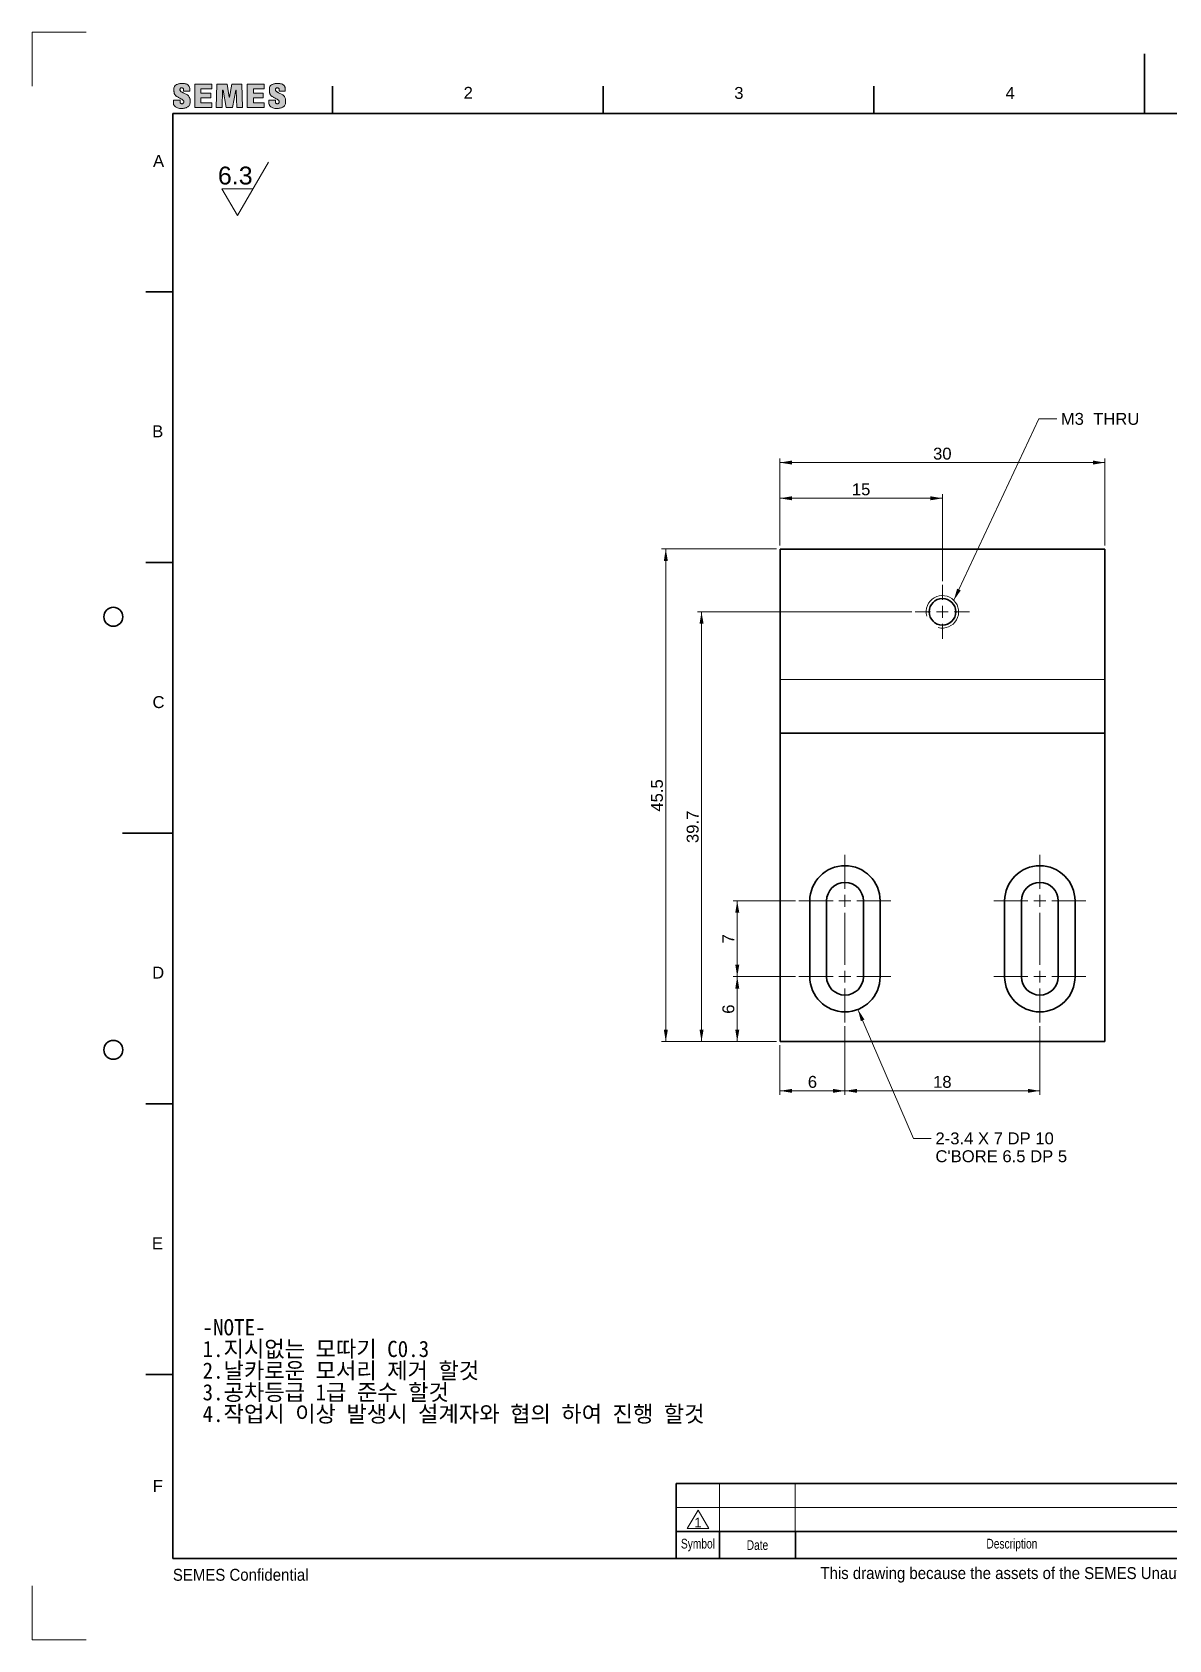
# Model space of a CAD drawing. Header units: millimetres. Extents: x 0 to 210, y 0 to 148.
# Drawn here: x 0 to 105, y 0 to 148.5 of the extents above; entities that cross this region are included whole.
import ezdxf
from ezdxf.enums import TextEntityAlignment as Align
from ezdxf.lldxf.tags import DXFTag

# ---------------------------------------------------------------- set-up
doc = ezdxf.new("R2010")
doc.units = ezdxf.units.MM
doc.header["$LTSCALE"] = 0.5
for name, color, linetype in [('Default', 7, 'Continuous'), ('DV1_0', 7, 'Continuous'), ('SLD-0', 7, 'Continuous')]:
    doc.layers.add(name, color=color, linetype=linetype)
doc.styles.add('SEACAD_Arial', font='arial.ttf')
doc.styles.add('SEACAD_HY중고딕', font='H2GTRM.TTF', dxfattribs={"width": 0.8})
tags = doc.linetypes.add('CENTER2', pattern=[28.575, 19.05, -3.175, 3.175, -3.175]).pattern_tags.tags
tags[10:11] = [DXFTag(74, 4), DXFTag(75, 0), DXFTag(340, '0'), DXFTag(46, 0.0), DXFTag(50, 0.0), DXFTag(44, 0.0), DXFTag(45, 0.0)]
tags[8:9] = [DXFTag(74, 4), DXFTag(75, 0), DXFTag(340, '0'), DXFTag(46, 0.0), DXFTag(50, 0.0), DXFTag(44, 0.0), DXFTag(45, 0.0)]
tags[6:7] = [DXFTag(74, 4), DXFTag(75, 0), DXFTag(340, '0'), DXFTag(46, 0.0), DXFTag(50, 0.0), DXFTag(44, 0.0), DXFTag(45, 0.0)]
tags[4:5] = [DXFTag(74, 4), DXFTag(75, 0), DXFTag(340, '0'), DXFTag(46, 0.0), DXFTag(50, 0.0), DXFTag(44, 0.0), DXFTag(45, 0.0)]
tags = doc.linetypes.add('HIDDEN2', pattern=[4.7625, 3.175, -1.5875]).pattern_tags.tags
tags[6:7] = [DXFTag(74, 4), DXFTag(75, 0), DXFTag(340, '0'), DXFTag(46, 0.0), DXFTag(50, 0.0), DXFTag(44, 0.0), DXFTag(45, 0.0)]
tags[4:5] = [DXFTag(74, 4), DXFTag(75, 0), DXFTag(340, '0'), DXFTag(46, 0.0), DXFTag(50, 0.0), DXFTag(44, 0.0), DXFTag(45, 0.0)]
doc.dimstyles.new('SEMES', dxfattribs={"dimtxt": 1.1, "dimasz": 1.1, "dimexe": 0.385, "dimexo": 0.33, "dimgap": 0.275, "dimtad": 1, "dimdsep": 46, "dimtxsty": 'SEACAD_Arial', "dimblk1": '_SE_FILLED', "dimblk2": '_SE_FILLED', "dimsah": 1, "dimcen": 0.55, "dimadec": 0, "dimazin": 0, "dimtfac": 0.8, "dimtmove": 0, "dimatfit": 3, "dimfxl": 1, "dimarcsym": 0})

# ---------------------------------------------------------------- blocks, each defined once
blk = doc.blocks.new('SE')
at = {"layer": 'Default', "color": 7, "linetype": 'Continuous', "lineweight": 15}
for p, q in [((63.49, 14.43), (63.49, 12.21)), ((70.49, 14.43), (70.49, 12.21)), ((110.49, 14.43), (110.49, 12.21)), ((59.5, 12.21), (119.5, 12.21)), ((63.49, 12.21), (63.49, 10)), ((70.49, 12.21), (70.49, 10)), ((110.49, 12.21), (110.49, 10))]:
    blk.add_line(p, q, dxfattribs=at)
at = {"layer": 'Default', "color": 7, "linetype": 'Continuous', "lineweight": 35}
blk.add_lwpolyline([(59.5, 10), (59.5, 14.43), (119.5, 14.43), (119.5, 10), (59.5, 10)], dxfattribs=at)
blk = doc.blocks.new('SEANNOT_GROUP')
at = {"layer": 'Default', "color": 93, "linetype": 'Continuous', "lineweight": 15}
blk.add_line((61.51, 11.98), (60.52, 10.27), dxfattribs=at)
blk.add_lwpolyline([(61.51, 11.98), (62.5, 10.27), (60.52, 10.27)], dxfattribs=at)
at = {"layer": 'Default', "color": 93, "linetype": 'Continuous', "lineweight": 5, "style": 'SEACAD_Arial'}
blk.add_text('1', height=0.88, dxfattribs=at).set_placement((61.16, 11.28), align=Align.TOP_LEFT)
blk = doc.blocks.new('SEANNOT_GROUP1')
at = {"layer": 'Default', "color": 93, "linetype": 'Continuous', "lineweight": 15}
for p, q in [((18.96, 131.55), (21.82, 136.5)), ((17.53, 134.02), (18.96, 131.55)), ((20.39, 134.02), (17.53, 134.02))]:
    blk.add_line(p, q, dxfattribs=at)
at = {"layer": 'Default', "color": 93, "linetype": 'Continuous', "lineweight": 5, "style": 'SEACAD_Arial'}
blk.add_text('6.3', height=1.65, dxfattribs=at).set_placement((17.16, 136.08), align=Align.TOP_LEFT)
blk = doc.blocks.new('SEANNOT_GROUP2')
at = {"layer": 'Default', "color": 1, "linetype": 'CENTER2', "lineweight": 15}
for p, q in [((84.08, 96.06), (84.08, 97.46)), ((84.08, 95.51), (84.08, 94.41)), ((82.98, 94.96), (81.58, 94.96)), ((84.63, 94.96), (83.53, 94.96)), ((84.08, 93.86), (84.08, 92.46)), ((85.18, 94.96), (86.58, 94.96))]:
    blk.add_line(p, q, dxfattribs=at)
blk = doc.blocks.new('SEANNOT_GROUP3')
at = {"layer": 'Default', "color": 1, "linetype": 'CENTER2', "lineweight": 15}
for p, q in [((75.08, 62.36), (75.08, 65.51)), ((73.98, 61.26), (70.83, 61.26)), ((75.63, 61.26), (74.53, 61.26)), ((75.08, 61.81), (75.08, 60.71)), ((76.18, 61.26), (79.33, 61.26)), ((75.08, 60.16), (75.08, 57.01))]:
    blk.add_line(p, q, dxfattribs=at)
blk = doc.blocks.new('SEANNOT_GROUP4')
at = {"layer": 'Default', "color": 1, "linetype": 'CENTER2', "lineweight": 15}
for p, q in [((93.08, 62.36), (93.08, 65.51)), ((91.98, 61.26), (88.83, 61.26)), ((93.63, 61.26), (92.53, 61.26)), ((93.08, 61.81), (93.08, 60.71)), ((94.18, 61.26), (97.33, 61.26)), ((93.08, 60.16), (93.08, 57.01))]:
    blk.add_line(p, q, dxfattribs=at)
blk = doc.blocks.new('SEANNOT_GROUP5')
at = {"layer": 'Default', "color": 1, "linetype": 'CENTER2', "lineweight": 15}
for p, q in [((75.08, 69.36), (75.08, 72.51)), ((75.08, 68.81), (75.08, 67.71)), ((73.98, 68.26), (70.83, 68.26)), ((75.63, 68.26), (74.53, 68.26)), ((75.08, 67.16), (75.08, 64.01)), ((76.18, 68.26), (79.33, 68.26))]:
    blk.add_line(p, q, dxfattribs=at)
blk = doc.blocks.new('SEANNOT_GROUP6')
at = {"layer": 'Default', "color": 1, "linetype": 'CENTER2', "lineweight": 15}
for p, q in [((93.08, 69.36), (93.08, 72.51)), ((93.08, 68.81), (93.08, 67.71)), ((91.98, 68.26), (88.83, 68.26)), ((93.63, 68.26), (92.53, 68.26)), ((93.08, 67.16), (93.08, 64.01)), ((94.18, 68.26), (97.33, 68.26))]:
    blk.add_line(p, q, dxfattribs=at)
blk = doc.blocks.new('SEANNOT_GROUP8')
at = {"layer": 'Default', "linetype": 'Continuous', "lineweight": 15}
blk.add_hatch(color=93, dxfattribs=at).paths.add_polyline_path([(76.88, 57.3), (76.28, 58.23), (76.55, 57.15)])
at = {"layer": 'Default', "color": 93, "linetype": 'Continuous', "lineweight": 15}
blk.add_line((81.4, 46.32), (83.05, 46.32), dxfattribs=at)
blk.add_lwpolyline([(81.4, 46.32), (76.28, 58.23)], dxfattribs=at)
at = {"layer": 'Default', "color": 93, "linetype": 'Continuous', "lineweight": 5, "style": 'SEACAD_Arial'}
for s, p in [('2-3.4 X 7 DP 10', (83.44, 46.87)), ("C'BORE 6.5 DP 5", (83.44, 45.22))]:
    blk.add_text(s, height=1.1, dxfattribs=at).set_placement(p, align=Align.TOP_LEFT)
blk = doc.blocks.new('SEANNOT_GROUP9')
at = {"layer": 'Default', "linetype": 'Continuous', "lineweight": 15}
blk.add_hatch(color=93, dxfattribs=at).paths.add_polyline_path([(85.44, 97.09), (85.14, 96.02), (85.78, 96.94)])
at = {"layer": 'Default', "color": 93, "linetype": 'Continuous', "lineweight": 15}
blk.add_line((92.99, 112.78), (94.64, 112.78), dxfattribs=at)
blk.add_lwpolyline([(92.99, 112.78), (85.14, 96.02)], dxfattribs=at)
at = {"layer": 'Default', "color": 93, "linetype": 'Continuous', "lineweight": 5, "style": 'SEACAD_Arial'}
blk.add_text('M3  THRU', height=1.1, dxfattribs=at).set_placement((95.02, 113.33), align=Align.TOP_LEFT)
blk = doc.blocks.new('DMBLK40')
at = {"layer": 'Default', "linetype": 'Continuous', "lineweight": 15}
for points in [[(64.95, 60.16), (65.32, 60.16), (65.13, 61.26)], [(64.95, 56.36), (65.13, 55.26), (65.32, 56.36)]]:
    blk.add_hatch(color=93, dxfattribs=at).paths.add_polyline_path(points)
at = {"layer": 'Default', "color": 93, "linetype": 'Continuous', "lineweight": 15}
for p, q in [((70.5, 61.26), (64.75, 61.26)), ((65.13, 55.26), (65.13, 61.26)), ((68.75, 55.26), (64.75, 55.26))]:
    blk.add_line(p, q, dxfattribs=at)
at = {"layer": 'Default', "color": 93, "linetype": 'Continuous', "lineweight": 15, "style": 'SEACAD_Arial'}
blk.add_text('6', height=1.1, rotation=90, dxfattribs=at).set_placement((63.76, 57.83), align=Align.TOP_LEFT)
blk = doc.blocks.new('_SE_FILLED')
at = {"color": 0}
blk.add_line((0, 0), (-1, 0), dxfattribs=at)
blk.add_solid([(0, 0), (-1, -0.1665), (-1, 0.1665), (0, 0)], dxfattribs=at)
blk = doc.blocks.new('DMBLK41')
at = {"layer": 'Default', "linetype": 'Continuous', "lineweight": 15}
for points in [[(64.95, 67.16), (65.32, 67.16), (65.13, 68.26)], [(64.95, 62.36), (65.13, 61.26), (65.32, 62.36)]]:
    blk.add_hatch(color=93, dxfattribs=at).paths.add_polyline_path(points)
at = {"layer": 'Default', "color": 93, "linetype": 'Continuous', "lineweight": 15}
for p, q in [((70.5, 68.26), (64.75, 68.26)), ((65.13, 61.26), (65.13, 68.26)), ((70.5, 61.26), (64.75, 61.26))]:
    blk.add_line(p, q, dxfattribs=at)
at = {"layer": 'Default', "color": 93, "linetype": 'Continuous', "lineweight": 15, "style": 'SEACAD_Arial'}
blk.add_text('7', height=1.1, rotation=90, dxfattribs=at).set_placement((63.76, 64.33), align=Align.TOP_LEFT)
blk = doc.blocks.new('DMBLK42')
at = {"layer": 'Default', "linetype": 'Continuous', "lineweight": 15}
for points in [[(70.18, 50.53), (70.18, 50.89), (69.08, 50.71)], [(73.98, 50.53), (75.08, 50.71), (73.98, 50.89)]]:
    blk.add_hatch(color=93, dxfattribs=at).paths.add_polyline_path(points)
at = {"layer": 'Default', "color": 93, "linetype": 'Continuous', "lineweight": 15}
for p, q in [((75.08, 56.68), (75.08, 50.33)), ((69.08, 54.93), (69.08, 50.33)), ((69.08, 50.71), (75.08, 50.71))]:
    blk.add_line(p, q, dxfattribs=at)
at = {"layer": 'Default', "color": 93, "linetype": 'Continuous', "lineweight": 15, "style": 'SEACAD_Arial'}
blk.add_text('6', height=1.1, dxfattribs=at).set_placement((71.65, 52.09), align=Align.TOP_LEFT)
blk = doc.blocks.new('DMBLK43')
at = {"layer": 'Default', "linetype": 'Continuous', "lineweight": 15}
for points in [[(76.18, 50.53), (76.18, 50.89), (75.08, 50.71)], [(91.98, 50.53), (93.08, 50.71), (91.98, 50.89)]]:
    blk.add_hatch(color=93, dxfattribs=at).paths.add_polyline_path(points)
at = {"layer": 'Default', "color": 93, "linetype": 'Continuous', "lineweight": 15}
for p, q in [((75.08, 56.68), (75.08, 50.33)), ((93.08, 56.68), (93.08, 50.33)), ((75.08, 50.71), (93.08, 50.71))]:
    blk.add_line(p, q, dxfattribs=at)
at = {"layer": 'Default', "color": 93, "linetype": 'Continuous', "lineweight": 15, "style": 'SEACAD_Arial'}
blk.add_text('18', height=1.1, dxfattribs=at).set_placement((83.22, 52.09), align=Align.TOP_LEFT)
blk = doc.blocks.new('DMBLK44')
at = {"layer": 'Default', "linetype": 'Continuous', "lineweight": 15}
for points in [[(61.65, 93.86), (62.02, 93.86), (61.83, 94.96)], [(61.65, 56.36), (61.83, 55.26), (62.02, 56.36)]]:
    blk.add_hatch(color=93, dxfattribs=at).paths.add_polyline_path(points)
at = {"layer": 'Default', "color": 93, "linetype": 'Continuous', "lineweight": 15}
for p, q in [((81.25, 94.96), (61.45, 94.96)), ((61.83, 55.26), (61.83, 94.96)), ((68.75, 55.26), (61.45, 55.26))]:
    blk.add_line(p, q, dxfattribs=at)
at = {"layer": 'Default', "color": 93, "linetype": 'Continuous', "lineweight": 15, "style": 'SEACAD_Arial'}
blk.add_text('39.7', height=1.1, rotation=90, dxfattribs=at).set_placement((60.46, 73.6), align=Align.TOP_LEFT)
blk = doc.blocks.new('DMBLK45')
at = {"layer": 'Default', "linetype": 'Continuous', "lineweight": 15}
for points in [[(58.35, 99.66), (58.72, 99.66), (58.53, 100.76)], [(58.35, 56.36), (58.53, 55.26), (58.72, 56.36)]]:
    blk.add_hatch(color=93, dxfattribs=at).paths.add_polyline_path(points)
at = {"layer": 'Default', "color": 93, "linetype": 'Continuous', "lineweight": 15}
for p, q in [((68.75, 100.76), (58.15, 100.76)), ((58.53, 100.76), (58.53, 55.26)), ((68.75, 55.26), (58.15, 55.26))]:
    blk.add_line(p, q, dxfattribs=at)
at = {"layer": 'Default', "color": 93, "linetype": 'Continuous', "lineweight": 15, "style": 'SEACAD_Arial'}
blk.add_text('45.5', height=1.1, rotation=90, dxfattribs=at).set_placement((57.16, 76.5), align=Align.TOP_LEFT)
blk = doc.blocks.new('DMBLK46')
at = {"layer": 'Default', "linetype": 'Continuous', "lineweight": 15}
for points in [[(70.18, 105.63), (69.08, 105.44), (70.18, 105.26)], [(82.98, 105.63), (82.98, 105.26), (84.08, 105.44)]]:
    blk.add_hatch(color=93, dxfattribs=at).paths.add_polyline_path(points)
at = {"layer": 'Default', "color": 93, "linetype": 'Continuous', "lineweight": 15}
for p, q in [((69.08, 101.09), (69.08, 105.83)), ((69.08, 105.44), (84.08, 105.44)), ((84.08, 97.79), (84.08, 105.83))]:
    blk.add_line(p, q, dxfattribs=at)
at = {"layer": 'Default', "color": 93, "linetype": 'Continuous', "lineweight": 15, "style": 'SEACAD_Arial'}
blk.add_text('15', height=1.1, dxfattribs=at).set_placement((75.72, 106.82), align=Align.TOP_LEFT)
blk = doc.blocks.new('DMBLK47')
at = {"layer": 'Default', "linetype": 'Continuous', "lineweight": 15}
for points in [[(70.18, 108.93), (69.08, 108.74), (70.18, 108.56)], [(97.98, 108.93), (97.98, 108.56), (99.08, 108.74)]]:
    blk.add_hatch(color=93, dxfattribs=at).paths.add_polyline_path(points)
at = {"layer": 'Default', "color": 93, "linetype": 'Continuous', "lineweight": 15}
for p, q in [((69.08, 101.09), (69.08, 109.13)), ((69.08, 108.74), (99.08, 108.74)), ((99.08, 101.09), (99.08, 109.13))]:
    blk.add_line(p, q, dxfattribs=at)
at = {"layer": 'Default', "color": 93, "linetype": 'Continuous', "lineweight": 15, "style": 'SEACAD_Arial'}
blk.add_text('30', height=1.1, dxfattribs=at).set_placement((83.22, 110.12), align=Align.TOP_LEFT)
blk = doc.blocks.new('Block2')
at = {"layer": 'Default', "linetype": 'Continuous', "lineweight": 5}
h = blk.add_hatch(color=156, dxfattribs=at)
edge = h.paths.add_edge_path()
edge.add_spline(control_points=[(-2.16, -0.05), (-2.17, -0.01), (-2.17, 0.03), (-2.18, 0.06), (-2.18, 0.1), (-2.21, 0.17), (-2.26, 0.27), (-2.34, 0.36), (-2.43, 0.42), (-2.54, 0.48), (-2.67, 0.55), (-2.78, 0.6), (-2.87, 0.65), (-2.94, 0.68), (-3.01, 0.73), (-3.06, 0.78), (-3.1, 0.83), (-3.11, 0.89), (-3.09, 0.95), (-3.07, 1), (-3.04, 1.05), (-2.98, 1.07), (-2.91, 1.08), (-2.85, 1.05), (-2.79, 1.02), (-2.77, 0.98), (-2.76, 0.96)], knot_values=[0, 0, 0, 0, 0.104489, 0.104489, 0.104489, 0.155102, 0.219804, 0.275291, 0.318977, 0.389051, 0.472232, 0.538257, 0.571484, 0.617649, 0.655043, 0.693486, 0.72504, 0.752421, 0.783418, 0.812224, 0.834964, 0.865997, 0.905499, 0.93656, 0.968644, 1, 1, 1, 1], degree=3, periodic=0)
edge.add_line((-2.76, 0.96), (-2.76, 0.75))
edge.add_line((-2.76, 0.75), (-2.2, 0.75))
edge.add_line((-2.2, 0.75), (-2.2, 1.05))
edge.add_spline(control_points=[(-2.2, 1.05), (-2.2, 1.08), (-2.21, 1.14), (-2.26, 1.23), (-2.32, 1.3), (-2.41, 1.37), (-2.53, 1.43), (-2.68, 1.46), (-2.82, 1.47), (-2.96, 1.48), (-3.11, 1.46), (-3.24, 1.43), (-3.36, 1.39), (-3.48, 1.33), (-3.62, 1.22), (-3.64, 1.11), (-3.66, 1.05)], knot_values=[0, 0, 0, 0, 0.045104, 0.109244, 0.161013, 0.19778, 0.290345, 0.375601, 0.440115, 0.52429, 0.603338, 0.679448, 0.74209, 0.803769, 0.911115, 1, 1, 1, 1], degree=3, periodic=0)
edge.add_line((-3.66, 1.05), (-3.66, 0.73))
edge.add_spline(control_points=[(-3.66, 0.73), (-3.65, 0.7), (-3.64, 0.65), (-3.63, 0.58), (-3.61, 0.51), (-3.57, 0.44), (-3.51, 0.37), (-3.46, 0.31), (-3.37, 0.26), (-3.28, 0.2), (-3.16, 0.14), (-3.05, 0.07), (-2.94, 0.03), (-2.86, -0.04), (-2.79, -0.09), (-2.75, -0.16), (-2.75, -0.22), (-2.75, -0.28), (-2.78, -0.33), (-2.81, -0.38), (-2.87, -0.41), (-2.93, -0.42), (-2.98, -0.41), (-3.03, -0.38), (-3.08, -0.34), (-3.09, -0.31), (-3.09, -0.29)], knot_values=[0, 0, 0, 0, 0.043579, 0.084621, 0.120226, 0.159943, 0.210343, 0.255327, 0.292474, 0.363181, 0.41904, 0.510209, 0.561308, 0.613545, 0.663757, 0.699695, 0.729067, 0.761051, 0.786002, 0.823261, 0.85104, 0.886814, 0.908077, 0.943829, 0.971082, 1, 1, 1, 1], degree=3, periodic=0)
edge.add_line((-3.09, -0.29), (-3.09, -0.06))
edge.add_line((-3.09, -0.06), (-3.7, -0.06))
edge.add_line((-3.7, -0.06), (-3.7, -0.35))
edge.add_spline(control_points=[(-3.7, -0.35), (-3.7, -0.39), (-3.69, -0.46), (-3.64, -0.55), (-3.59, -0.63), (-3.5, -0.7), (-3.39, -0.77), (-3.23, -0.82), (-3.05, -0.84), (-2.89, -0.84), (-2.73, -0.82), (-2.6, -0.8), (-2.48, -0.75), (-2.38, -0.7), (-2.3, -0.62), (-2.21, -0.54), (-2.19, -0.46), (-2.18, -0.41), (-2.17, -0.36), (-2.16, -0.31), (-2.16, -0.24)], knot_values=[0, 0, 0, 0, 0.052295, 0.098405, 0.136872, 0.179692, 0.238984, 0.316534, 0.398017, 0.485122, 0.53982, 0.611004, 0.662371, 0.719022, 0.766687, 0.810081, 0.873857, 0.873857, 0.873857, 1, 1, 1, 1], degree=3, periodic=0)
edge.add_line((-2.16, -0.24), (-2.16, -0.05))
h = blk.add_hatch(color=154, dxfattribs=at)
edge = h.paths.add_edge_path()
edge.add_spline(control_points=[(-2.16, -0.05), (-2.17, -0.01), (-2.17, 0.03), (-2.18, 0.06), (-2.18, 0.1), (-2.21, 0.17), (-2.26, 0.27), (-2.34, 0.36), (-2.43, 0.42), (-2.54, 0.48), (-2.67, 0.55), (-2.78, 0.6), (-2.87, 0.65), (-2.94, 0.68), (-3.01, 0.73), (-3.06, 0.78), (-3.1, 0.83), (-3.11, 0.89), (-3.09, 0.95), (-3.07, 1), (-3.04, 1.05), (-2.98, 1.07), (-2.91, 1.08), (-2.85, 1.05), (-2.79, 1.02), (-2.77, 0.98), (-2.76, 0.96)], knot_values=[0, 0, 0, 0, 0.104489, 0.104489, 0.104489, 0.155102, 0.219804, 0.275291, 0.318977, 0.389051, 0.472232, 0.538257, 0.571484, 0.617649, 0.655043, 0.693486, 0.72504, 0.752421, 0.783418, 0.812224, 0.834964, 0.865997, 0.905499, 0.93656, 0.968644, 1, 1, 1, 1], degree=3, periodic=0)
edge.add_line((-2.76, 0.96), (-2.76, 0.75))
edge.add_line((-2.76, 0.75), (-2.2, 0.75))
edge.add_line((-2.2, 0.75), (-2.2, 1.05))
edge.add_spline(control_points=[(-2.2, 1.05), (-2.2, 1.08), (-2.21, 1.14), (-2.26, 1.23), (-2.32, 1.3), (-2.41, 1.37), (-2.53, 1.43), (-2.68, 1.46), (-2.82, 1.47), (-2.96, 1.48), (-3.11, 1.46), (-3.24, 1.43), (-3.36, 1.39), (-3.48, 1.33), (-3.62, 1.22), (-3.64, 1.11), (-3.66, 1.05)], knot_values=[0, 0, 0, 0, 0.045104, 0.109244, 0.161013, 0.19778, 0.290345, 0.375601, 0.440115, 0.52429, 0.603338, 0.679448, 0.74209, 0.803769, 0.911115, 1, 1, 1, 1], degree=3, periodic=0)
edge.add_line((-3.66, 1.05), (-3.66, 0.73))
edge.add_spline(control_points=[(-3.66, 0.73), (-3.65, 0.7), (-3.64, 0.65), (-3.63, 0.58), (-3.61, 0.51), (-3.57, 0.44), (-3.51, 0.37), (-3.46, 0.31), (-3.37, 0.26), (-3.28, 0.2), (-3.16, 0.14), (-3.05, 0.07), (-2.94, 0.03), (-2.86, -0.04), (-2.79, -0.09), (-2.75, -0.16), (-2.75, -0.22), (-2.75, -0.28), (-2.78, -0.33), (-2.81, -0.38), (-2.87, -0.41), (-2.93, -0.42), (-2.98, -0.41), (-3.03, -0.38), (-3.08, -0.34), (-3.09, -0.31), (-3.09, -0.29)], knot_values=[0, 0, 0, 0, 0.043579, 0.084621, 0.120226, 0.159943, 0.210343, 0.255327, 0.292474, 0.363181, 0.41904, 0.510209, 0.561308, 0.613545, 0.663757, 0.699695, 0.729067, 0.761051, 0.786002, 0.823261, 0.85104, 0.886814, 0.908077, 0.943829, 0.971082, 1, 1, 1, 1], degree=3, periodic=0)
edge.add_line((-3.09, -0.29), (-3.09, -0.06))
edge.add_line((-3.09, -0.06), (-3.7, -0.06))
edge.add_line((-3.7, -0.06), (-3.7, -0.35))
edge.add_spline(control_points=[(-3.7, -0.35), (-3.7, -0.39), (-3.69, -0.46), (-3.64, -0.55), (-3.59, -0.63), (-3.5, -0.7), (-3.39, -0.77), (-3.23, -0.82), (-3.05, -0.84), (-2.89, -0.84), (-2.73, -0.82), (-2.6, -0.8), (-2.48, -0.75), (-2.38, -0.7), (-2.3, -0.62), (-2.21, -0.54), (-2.19, -0.46), (-2.18, -0.41), (-2.17, -0.36), (-2.16, -0.31), (-2.16, -0.24)], knot_values=[0, 0, 0, 0, 0.052295, 0.098405, 0.136872, 0.179692, 0.238984, 0.316534, 0.398017, 0.485122, 0.53982, 0.611004, 0.662371, 0.719022, 0.766687, 0.810081, 0.873857, 0.873857, 0.873857, 1, 1, 1, 1], degree=3, periodic=0)
edge.add_line((-2.16, -0.24), (-2.16, -0.05))
for color, points in [(156, [(-0.17, 1.41), (-1.73, 1.41), (-1.73, -0.76), (-0.17, -0.76), (-0.17, -0.32), (-1.17, -0.32), (-1.17, 0.13), (-0.26, 0.13), (-0.26, 0.57), (-1.17, 0.57), (-1.17, 0.97), (-0.17, 0.97)]), (154, [(-0.17, 1.41), (-1.73, 1.41), (-1.73, -0.76), (-0.17, -0.76), (-0.17, -0.32), (-1.17, -0.32), (-1.17, 0.13), (-0.26, 0.13), (-0.26, 0.57), (-1.17, 0.57), (-1.17, 0.97), (-0.17, 0.97)]), (156, [(1.26, 1.4), (0.31, 1.4), (0.26, -0.76), (0.81, -0.76), (0.83, 0.86), (0.88, 0.86), (1.18, -0.76), (1.76, -0.76), (2.06, 0.86), (2.1, 0.86), (2.14, -0.76), (2.67, -0.76), (2.62, 1.4), (1.68, 1.4), (1.49, 0.21), (1.44, 0.21)]), (154, [(0.81, -0.76), (0.83, 0.86), (0.88, 0.86), (1.18, -0.76), (1.76, -0.76), (2.06, 0.86), (2.1, 0.86), (2.14, -0.76), (2.67, -0.76), (2.62, 1.4), (1.68, 1.4), (1.49, 0.21), (1.44, 0.21), (1.26, 1.4), (0.31, 1.4), (0.26, -0.76)]), (156, [(3.68, 0.57), (3.68, 0.97), (4.68, 0.97), (4.68, 1.41), (3.12, 1.41), (3.12, -0.76), (4.68, -0.76), (4.68, -0.32), (3.68, -0.32), (3.68, 0.13), (4.58, 0.13), (4.58, 0.57)]), (154, [(4.68, 1.41), (3.12, 1.41), (3.12, -0.76), (4.68, -0.76), (4.68, -0.32), (3.68, -0.32), (3.68, 0.13), (4.58, 0.13), (4.58, 0.57), (3.68, 0.57), (3.68, 0.97), (4.68, 0.97)])]:
    blk.add_hatch(color=color, dxfattribs=at).paths.add_polyline_path(points)
h = blk.add_hatch(color=156, dxfattribs=at)
edge = h.paths.add_edge_path()
edge.add_spline(control_points=[(6.65, -0.05), (6.65, -0.01), (6.65, 0.03), (6.64, 0.06), (6.63, 0.1), (6.6, 0.17), (6.55, 0.27), (6.48, 0.36), (6.39, 0.42), (6.27, 0.48), (6.14, 0.55), (6.03, 0.6), (5.94, 0.65), (5.87, 0.68), (5.81, 0.73), (5.76, 0.78), (5.72, 0.83), (5.71, 0.89), (5.72, 0.95), (5.74, 1), (5.78, 1.05), (5.84, 1.07), (5.91, 1.08), (5.97, 1.05), (6.03, 1.02), (6.04, 0.98), (6.05, 0.96)], knot_values=[0, 0, 0, 0, 0.104489, 0.104489, 0.104489, 0.155102, 0.219804, 0.275291, 0.318977, 0.389051, 0.472232, 0.538257, 0.571484, 0.617649, 0.655043, 0.693486, 0.72504, 0.752421, 0.783418, 0.812224, 0.834964, 0.865997, 0.905499, 0.93656, 0.968644, 1, 1, 1, 1], degree=3, periodic=0)
edge.add_line((6.05, 0.96), (6.05, 0.75))
edge.add_line((6.05, 0.75), (6.62, 0.75))
edge.add_line((6.62, 0.75), (6.62, 1.05))
edge.add_spline(control_points=[(6.62, 1.05), (6.61, 1.08), (6.6, 1.14), (6.55, 1.23), (6.49, 1.3), (6.41, 1.37), (6.28, 1.43), (6.14, 1.46), (5.99, 1.47), (5.85, 1.48), (5.71, 1.46), (5.58, 1.43), (5.46, 1.39), (5.33, 1.33), (5.2, 1.22), (5.17, 1.11), (5.16, 1.05)], knot_values=[0, 0, 0, 0, 0.045104, 0.109244, 0.161013, 0.19778, 0.290345, 0.375601, 0.440115, 0.52429, 0.603338, 0.679448, 0.74209, 0.803769, 0.911115, 1, 1, 1, 1], degree=3, periodic=0)
edge.add_line((5.16, 1.05), (5.16, 0.73))
edge.add_spline(control_points=[(5.16, 0.73), (5.16, 0.7), (5.17, 0.65), (5.19, 0.58), (5.21, 0.51), (5.25, 0.44), (5.3, 0.37), (5.36, 0.31), (5.44, 0.26), (5.53, 0.2), (5.65, 0.14), (5.76, 0.07), (5.88, 0.03), (5.95, -0.04), (6.03, -0.09), (6.06, -0.16), (6.06, -0.22), (6.06, -0.28), (6.04, -0.33), (6, -0.38), (5.95, -0.41), (5.89, -0.42), (5.83, -0.41), (5.78, -0.38), (5.74, -0.34), (5.73, -0.31), (5.72, -0.29)], knot_values=[0, 0, 0, 0, 0.043579, 0.084621, 0.120226, 0.159943, 0.210343, 0.255327, 0.292474, 0.363181, 0.41904, 0.510209, 0.561308, 0.613545, 0.663757, 0.699695, 0.729067, 0.761051, 0.786002, 0.823261, 0.85104, 0.886814, 0.908077, 0.943829, 0.971082, 1, 1, 1, 1], degree=3, periodic=0)
edge.add_line((5.72, -0.29), (5.72, -0.06))
edge.add_line((5.72, -0.06), (5.12, -0.06))
edge.add_line((5.12, -0.06), (5.12, -0.35))
edge.add_spline(control_points=[(5.12, -0.35), (5.12, -0.39), (5.13, -0.46), (5.18, -0.55), (5.23, -0.63), (5.31, -0.7), (5.42, -0.77), (5.58, -0.82), (5.76, -0.84), (5.93, -0.84), (6.08, -0.82), (6.21, -0.8), (6.34, -0.75), (6.44, -0.7), (6.52, -0.62), (6.6, -0.54), (6.63, -0.46), (6.64, -0.41), (6.65, -0.36), (6.66, -0.31), (6.65, -0.24)], knot_values=[0, 0, 0, 0, 0.052295, 0.098405, 0.136872, 0.179692, 0.238984, 0.316534, 0.398017, 0.485122, 0.53982, 0.611004, 0.662371, 0.719022, 0.766687, 0.810081, 0.873857, 0.873857, 0.873857, 1, 1, 1, 1], degree=3, periodic=0)
edge.add_line((6.65, -0.24), (6.65, -0.05))
h = blk.add_hatch(color=154, dxfattribs=at)
edge = h.paths.add_edge_path()
edge.add_spline(control_points=[(6.62, 1.05), (6.61, 1.08), (6.6, 1.14), (6.55, 1.23), (6.49, 1.3), (6.41, 1.37), (6.28, 1.43), (6.14, 1.46), (5.99, 1.47), (5.85, 1.48), (5.71, 1.46), (5.58, 1.43), (5.46, 1.39), (5.33, 1.33), (5.2, 1.22), (5.17, 1.11), (5.16, 1.05)], knot_values=[0, 0, 0, 0, 0.045104, 0.109244, 0.161013, 0.19778, 0.290345, 0.375601, 0.440115, 0.52429, 0.603338, 0.679448, 0.74209, 0.803769, 0.911115, 1, 1, 1, 1], degree=3, periodic=0)
edge.add_line((5.16, 1.05), (5.16, 0.73))
edge.add_spline(control_points=[(5.16, 0.73), (5.16, 0.7), (5.17, 0.65), (5.19, 0.58), (5.21, 0.51), (5.25, 0.44), (5.3, 0.37), (5.36, 0.31), (5.44, 0.26), (5.53, 0.2), (5.65, 0.14), (5.76, 0.07), (5.88, 0.03), (5.95, -0.04), (6.03, -0.09), (6.06, -0.16), (6.06, -0.22), (6.06, -0.28), (6.04, -0.33), (6, -0.38), (5.95, -0.41), (5.89, -0.42), (5.83, -0.41), (5.78, -0.38), (5.74, -0.34), (5.73, -0.31), (5.72, -0.29)], knot_values=[0, 0, 0, 0, 0.043579, 0.084621, 0.120226, 0.159943, 0.210343, 0.255327, 0.292474, 0.363181, 0.41904, 0.510209, 0.561308, 0.613545, 0.663757, 0.699695, 0.729067, 0.761051, 0.786002, 0.823261, 0.85104, 0.886814, 0.908077, 0.943829, 0.971082, 1, 1, 1, 1], degree=3, periodic=0)
edge.add_line((5.72, -0.29), (5.72, -0.06))
edge.add_line((5.72, -0.06), (5.12, -0.06))
edge.add_line((5.12, -0.06), (5.12, -0.35))
edge.add_spline(control_points=[(5.12, -0.35), (5.12, -0.39), (5.13, -0.46), (5.18, -0.55), (5.23, -0.63), (5.31, -0.7), (5.42, -0.77), (5.58, -0.82), (5.76, -0.84), (5.93, -0.84), (6.08, -0.82), (6.21, -0.8), (6.34, -0.75), (6.44, -0.7), (6.52, -0.62), (6.6, -0.54), (6.63, -0.46), (6.64, -0.41), (6.65, -0.36), (6.66, -0.31), (6.65, -0.24)], knot_values=[0, 0, 0, 0, 0.052295, 0.098405, 0.136872, 0.179692, 0.238984, 0.316534, 0.398017, 0.485122, 0.53982, 0.611004, 0.662371, 0.719022, 0.766687, 0.810081, 0.873857, 0.873857, 0.873857, 1, 1, 1, 1], degree=3, periodic=0)
edge.add_line((6.65, -0.24), (6.65, -0.05))
edge.add_spline(control_points=[(6.65, -0.05), (6.65, -0.01), (6.65, 0.03), (6.64, 0.06), (6.63, 0.1), (6.6, 0.17), (6.55, 0.27), (6.48, 0.36), (6.39, 0.42), (6.27, 0.48), (6.14, 0.55), (6.03, 0.6), (5.94, 0.65), (5.87, 0.68), (5.81, 0.73), (5.76, 0.78), (5.72, 0.83), (5.71, 0.89), (5.72, 0.95), (5.74, 1), (5.78, 1.05), (5.84, 1.07), (5.91, 1.08), (5.97, 1.05), (6.03, 1.02), (6.04, 0.98), (6.05, 0.96)], knot_values=[0, 0, 0, 0, 0.104489, 0.104489, 0.104489, 0.155102, 0.219804, 0.275291, 0.318977, 0.389051, 0.472232, 0.538257, 0.571484, 0.617649, 0.655043, 0.693486, 0.72504, 0.752421, 0.783418, 0.812224, 0.834964, 0.865997, 0.905499, 0.93656, 0.968644, 1, 1, 1, 1], degree=3, periodic=0)
edge.add_line((6.05, 0.96), (6.05, 0.75))
edge.add_line((6.05, 0.75), (6.62, 0.75))
edge.add_line((6.62, 0.75), (6.62, 1.05))
at = {"layer": 'Default', "color": 154, "linetype": 'Continuous', "lineweight": 9}
for p, q in [((-3.66, 1.05), (-3.66, 0.73)), ((-2.76, 0.96), (-2.76, 0.75)), ((-2.76, 0.75), (-2.2, 0.75)), ((-2.2, 1.05), (-2.2, 0.75)), ((-0.17, 1.41), (-1.73, 1.41)), ((-1.73, 1.41), (-1.73, -0.76)), ((-1.17, 0.97), (-1.17, 0.57)), ((-0.17, 0.97), (-1.17, 0.97)), ((-0.26, 0.57), (-1.17, 0.57)), ((-1.17, 0.13), (-1.17, -0.32)), ((-0.26, 0.13), (-1.17, 0.13)), ((-0.26, 0.57), (-0.26, 0.13)), ((-0.17, 1.41), (-0.17, 0.97)), ((0.31, 1.4), (0.26, -0.76)), ((0.31, 1.4), (1.26, 1.4)), ((0.83, 0.86), (0.81, -0.76)), ((0.83, 0.86), (0.88, 0.86)), ((0.88, 0.86), (1.18, -0.76)), ((1.26, 1.4), (1.44, 0.21)), ((1.44, 0.21), (1.49, 0.21)), ((1.49, 0.21), (1.68, 1.4)), ((1.68, 1.4), (2.62, 1.4)), ((2.06, 0.86), (1.76, -0.76)), ((2.06, 0.86), (2.1, 0.86)), ((2.1, 0.86), (2.14, -0.76)), ((2.62, 1.4), (2.67, -0.76)), ((4.68, 1.41), (3.12, 1.41)), ((3.12, 1.41), (3.12, -0.76)), ((3.68, 0.97), (3.68, 0.57)), ((4.68, 0.97), (3.68, 0.97)), ((4.58, 0.57), (3.68, 0.57)), ((3.68, 0.13), (3.68, -0.32)), ((4.58, 0.13), (3.68, 0.13)), ((4.58, 0.57), (4.58, 0.13)), ((4.68, 1.41), (4.68, 0.97)), ((5.16, 1.05), (5.16, 0.73)), ((6.05, 0.96), (6.05, 0.75)), ((6.05, 0.75), (6.62, 0.75)), ((6.62, 1.05), (6.62, 0.75)), ((-3.7, -0.06), (-3.09, -0.06)), ((-3.7, -0.06), (-3.7, -0.35)), ((-3.09, -0.06), (-3.09, -0.29)), ((-2.16, -0.05), (-2.16, -0.24)), ((-0.17, -0.76), (-1.73, -0.76)), ((-0.17, -0.32), (-1.17, -0.32)), ((-0.17, -0.32), (-0.17, -0.76)), ((0.26, -0.76), (0.81, -0.76)), ((1.18, -0.76), (1.76, -0.76)), ((2.14, -0.76), (2.67, -0.76)), ((4.68, -0.76), (3.12, -0.76)), ((4.68, -0.32), (3.68, -0.32)), ((4.68, -0.32), (4.68, -0.76)), ((5.12, -0.06), (5.72, -0.06)), ((5.12, -0.06), (5.12, -0.35)), ((5.72, -0.06), (5.72, -0.29)), ((6.65, -0.05), (6.65, -0.24))]:
    blk.add_line(p, q, dxfattribs=at)
for points, knots in [([(-3.66, 1.05), (-3.64, 1.11), (-3.62, 1.22), (-3.48, 1.33), (-3.36, 1.39), (-3.24, 1.43), (-3.11, 1.46), (-2.96, 1.48), (-2.82, 1.47), (-2.68, 1.46), (-2.53, 1.43), (-2.41, 1.37), (-2.32, 1.3), (-2.26, 1.23), (-2.21, 1.14), (-2.2, 1.08), (-2.2, 1.05)], [0, 0, 0, 0, 0.088885, 0.196231, 0.25791, 0.320552, 0.396662, 0.47571, 0.559885, 0.624399, 0.709655, 0.80222, 0.838987, 0.890756, 0.954896, 1, 1, 1, 1]), ([(-3.09, -0.29), (-3.09, -0.31), (-3.08, -0.34), (-3.03, -0.38), (-2.98, -0.41), (-2.93, -0.42), (-2.87, -0.41), (-2.81, -0.38), (-2.78, -0.33), (-2.75, -0.28), (-2.75, -0.22), (-2.75, -0.16), (-2.79, -0.09), (-2.86, -0.04), (-2.94, 0.03), (-3.05, 0.07), (-3.16, 0.14), (-3.28, 0.2), (-3.37, 0.26), (-3.46, 0.31), (-3.51, 0.37), (-3.57, 0.44), (-3.61, 0.51), (-3.63, 0.58), (-3.64, 0.65), (-3.65, 0.7), (-3.66, 0.73)], [0, 0, 0, 0, 0.028918, 0.056171, 0.091923, 0.113186, 0.14896, 0.176739, 0.213998, 0.238949, 0.270933, 0.300305, 0.336243, 0.386455, 0.438692, 0.489791, 0.58096, 0.636819, 0.707526, 0.744673, 0.789657, 0.840057, 0.879774, 0.915379, 0.956421, 1, 1, 1, 1]), ([(-2.76, 0.96), (-2.77, 0.98), (-2.79, 1.02), (-2.85, 1.05), (-2.91, 1.08), (-2.98, 1.07), (-3.04, 1.05), (-3.07, 1), (-3.09, 0.95), (-3.11, 0.89), (-3.1, 0.83), (-3.06, 0.78), (-3.01, 0.73), (-2.94, 0.68), (-2.87, 0.65), (-2.78, 0.6), (-2.67, 0.55), (-2.54, 0.48), (-2.43, 0.42), (-2.34, 0.36), (-2.26, 0.27), (-2.21, 0.17), (-2.18, 0.1), (-2.18, 0.06), (-2.17, 0.03), (-2.17, -0.01), (-2.16, -0.05)], [0, 0, 0, 0, 0.031356, 0.06344, 0.094501, 0.134003, 0.165036, 0.187776, 0.216582, 0.247579, 0.27496, 0.306514, 0.344957, 0.382351, 0.428516, 0.461743, 0.527768, 0.610949, 0.681023, 0.724709, 0.780196, 0.844898, 0.895511, 0.895511, 0.895511, 1, 1, 1, 1]), ([(5.16, 1.05), (5.17, 1.11), (5.2, 1.22), (5.33, 1.33), (5.46, 1.39), (5.58, 1.43), (5.71, 1.46), (5.85, 1.48), (5.99, 1.47), (6.14, 1.46), (6.28, 1.43), (6.41, 1.37), (6.49, 1.3), (6.55, 1.23), (6.6, 1.14), (6.61, 1.08), (6.62, 1.05)], [0, 0, 0, 0, 0.088885, 0.196231, 0.25791, 0.320552, 0.396662, 0.47571, 0.559885, 0.624399, 0.709655, 0.80222, 0.838987, 0.890756, 0.954896, 1, 1, 1, 1]), ([(5.72, -0.29), (5.73, -0.31), (5.74, -0.34), (5.78, -0.38), (5.83, -0.41), (5.89, -0.42), (5.95, -0.41), (6, -0.38), (6.04, -0.33), (6.06, -0.28), (6.06, -0.22), (6.06, -0.16), (6.03, -0.09), (5.95, -0.04), (5.88, 0.03), (5.76, 0.07), (5.65, 0.14), (5.53, 0.2), (5.44, 0.26), (5.36, 0.31), (5.3, 0.37), (5.25, 0.44), (5.21, 0.51), (5.19, 0.58), (5.17, 0.65), (5.16, 0.7), (5.16, 0.73)], [0, 0, 0, 0, 0.028918, 0.056171, 0.091923, 0.113186, 0.14896, 0.176739, 0.213998, 0.238949, 0.270933, 0.300305, 0.336243, 0.386455, 0.438692, 0.489791, 0.58096, 0.636819, 0.707526, 0.744673, 0.789657, 0.840057, 0.879774, 0.915379, 0.956421, 1, 1, 1, 1]), ([(6.05, 0.96), (6.04, 0.98), (6.03, 1.02), (5.97, 1.05), (5.91, 1.08), (5.84, 1.07), (5.78, 1.05), (5.74, 1), (5.72, 0.95), (5.71, 0.89), (5.72, 0.83), (5.76, 0.78), (5.81, 0.73), (5.87, 0.68), (5.94, 0.65), (6.03, 0.6), (6.14, 0.55), (6.27, 0.48), (6.39, 0.42), (6.48, 0.36), (6.55, 0.27), (6.6, 0.17), (6.63, 0.1), (6.64, 0.06), (6.65, 0.03), (6.65, -0.01), (6.65, -0.05)], [0, 0, 0, 0, 0.031356, 0.06344, 0.094501, 0.134003, 0.165036, 0.187776, 0.216582, 0.247579, 0.27496, 0.306514, 0.344957, 0.382351, 0.428516, 0.461743, 0.527768, 0.610949, 0.681023, 0.724709, 0.780196, 0.844898, 0.895511, 0.895511, 0.895511, 1, 1, 1, 1]), ([(-3.7, -0.35), (-3.7, -0.39), (-3.69, -0.46), (-3.64, -0.55), (-3.59, -0.63), (-3.5, -0.7), (-3.39, -0.77), (-3.23, -0.82), (-3.05, -0.84), (-2.89, -0.84), (-2.73, -0.82), (-2.6, -0.8), (-2.48, -0.75), (-2.38, -0.7), (-2.3, -0.62), (-2.21, -0.54), (-2.19, -0.46), (-2.18, -0.41), (-2.17, -0.36), (-2.16, -0.31), (-2.16, -0.24)], [0, 0, 0, 0, 0.052295, 0.098405, 0.136872, 0.179692, 0.238984, 0.316534, 0.398017, 0.485122, 0.53982, 0.611004, 0.662371, 0.719022, 0.766687, 0.810081, 0.873857, 0.873857, 0.873857, 1, 1, 1, 1]), ([(5.12, -0.35), (5.12, -0.39), (5.13, -0.46), (5.18, -0.55), (5.23, -0.63), (5.31, -0.7), (5.42, -0.77), (5.58, -0.82), (5.76, -0.84), (5.93, -0.84), (6.08, -0.82), (6.21, -0.8), (6.34, -0.75), (6.44, -0.7), (6.52, -0.62), (6.6, -0.54), (6.63, -0.46), (6.64, -0.41), (6.65, -0.36), (6.66, -0.31), (6.65, -0.24)], [0, 0, 0, 0, 0.052295, 0.098405, 0.136872, 0.179692, 0.238984, 0.316534, 0.398017, 0.485122, 0.53982, 0.611004, 0.662371, 0.719022, 0.766687, 0.810081, 0.873857, 0.873857, 0.873857, 1, 1, 1, 1])]:
    blk.add_open_spline(points, degree=3, knots=knots, dxfattribs=at)

msp = doc.modelspace()

# ---------------------------------------------------------------- linework, layer by layer
at = {"color": 7, "linetype": 'Continuous', "lineweight": 9}
for p, q in [((0, 148.5), (5, 148.5)), ((0, 148.5), (0, 143.5)), ((0, 0), (0, 5)), ((0, 0), (5, 0))]:
    msp.add_line(p, q, dxfattribs=at)
at = {"color": 7, "linetype": 'Continuous', "lineweight": 35}
for p, q in [((199.5, 141), (13, 141)), ((13, 141), (13, 7.5)), ((59.5, 10), (119.5, 10)), ((59.5, 7.5), (59.5, 10)), ((63.5, 7.5), (63.5, 10)), ((70.5, 7.5), (70.5, 10)), ((13, 7.5), (199.5, 7.5)), ((59.5, 7.5), (119.5, 7.5))]:
    msp.add_line(p, q, dxfattribs=at)
at = {"layer": 'DV1_0', "color": 7, "linetype": 'Continuous', "lineweight": 35}
for p, q in [((69.084, 83.756), (69.084, 100.756)), ((99.084, 100.756), (69.084, 100.756)), ((99.084, 83.756), (99.084, 100.756)), ((69.084, 55.256), (69.084, 83.756)), ((99.084, 83.756), (69.084, 83.756)), ((99.084, 55.256), (99.084, 83.756)), ((71.834, 68.256), (71.834, 61.256)), ((73.384, 61.256), (73.384, 68.256)), ((76.784, 61.256), (76.784, 68.256)), ((78.334, 68.256), (78.334, 61.256)), ((89.834, 61.256), (89.834, 68.256)), ((91.384, 68.256), (91.384, 61.256)), ((94.784, 68.256), (94.784, 61.256)), ((96.334, 61.256), (96.334, 68.256)), ((99.084, 55.256), (69.084, 55.256))]:
    msp.add_line(p, q, dxfattribs=at)
at = {"layer": 'DV1_0', "color": 9, "linetype": 'HIDDEN2', "lineweight": 18}
msp.add_line((69.084, 88.706), (99.084, 88.706), dxfattribs=at)
at = {"layer": 'DV1_0', "color": 7, "linetype": 'Continuous', "lineweight": 35}
msp.add_circle((84.084, 94.956), 1.23, dxfattribs=at)
at = {"layer": 'DV1_0', "color": 7, "linetype": 'Continuous', "lineweight": 15}
msp.add_arc((84.084, 94.956), 1.5, 255, 195, dxfattribs=at)
at = {"layer": 'DV1_0', "color": 7, "linetype": 'Continuous', "lineweight": 35}
for centre, radius, start, end in [((75.084, 68.256), 3.25, 0, 180), ((93.084, 68.256), 3.25, 0, 180), ((75.084, 68.256), 1.7, 0, 180), ((93.084, 68.256), 1.7, 0, 180), ((75.084, 61.256), 3.25, 180, 0), ((75.084, 61.256), 1.7, 180, 0), ((93.084, 61.256), 3.25, 180, 0), ((93.084, 61.256), 1.7, 180, 0)]:
    msp.add_arc(centre, radius, start, end, dxfattribs=at)
at = {"layer": 'SLD-0', "color": 7, "linetype": 'Continuous', "lineweight": 35}
for p, q in [((102.75, 146.5), (102.75, 141)), ((27.75, 143.5), (27.75, 141)), ((52.75, 143.5), (52.75, 141)), ((77.75, 143.5), (77.75, 141)), ((10.5, 124.5), (13, 124.5)), ((10.5, 99.5), (13, 99.5)), ((8.35, 74.5), (13, 74.5)), ((10.5, 49.5), (13, 49.5)), ((10.5, 24.5), (13, 24.5))]:
    msp.add_line(p, q, dxfattribs=at)
for centre in [(7.5, 94.5), (7.5, 54.5)]:
    msp.add_circle(centre, 0.875, dxfattribs=at)

# ---------------------------------------------------------------- block references
at = {"layer": 'Default', "color": 7}
msp.add_blockref('Block2', (16.753, 142.291), dxfattribs=at)
at = {"layer": 'Default'}
for name in ['SEANNOT_GROUP1', 'SEANNOT_GROUP9', 'SEANNOT_GROUP2', 'SEANNOT_GROUP5', 'SEANNOT_GROUP6', 'SEANNOT_GROUP3', 'SEANNOT_GROUP4', 'SEANNOT_GROUP8', 'SE', 'SEANNOT_GROUP']:
    msp.add_blockref(name, (0, 0), dxfattribs=at)

# ---------------------------------------------------------------- texts
for s, insert, char_height, width, attachment_point, style in [('{\\fHY중고딕|b0||i0||c0|p34;\\C7;\\H0.9;\\W0.8;Symbol}', (61.5, 8.75), 0.9, 3.80001, 5, 'SEACAD_HY중고딕'), ('{\\fHY중고딕|b0||i0||c0|p34;\\C7;\\H0.9;\\W0.8;Date}', (67, 8.75), 0.9, 6.8, 5, 'SEACAD_HY중고딕'), ('{\\fHY중고딕|b0||i0||c0|p34;\\C7;\\H0.9;\\W0.8;Description}', (90.5, 8.75), 0.9, 39.8, 5, 'SEACAD_HY중고딕'), ('{\\fArial|b0||i0||c0|p34;\\C7;\\H1.1;\\W0.9;SEMES Confidential}', (13, 6), 1.1, 25.61574, 4, 'SEACAD_Arial'), ('{\\fArial|b0||i0||c0|p34;\\C7;\\H1.1;\\W0.9;This drawing because the assets of the SEMES Unauthorized use trade secret law, by legal sanctions can be}', (106.25, 6), 1.1, 92.13091, 5, 'SEACAD_Arial')]:
    msp.add_mtext(s, dxfattribs=dict(insert=insert, char_height=char_height, width=width, attachment_point=attachment_point, style=style))
at = {"layer": 'Default', "insert": (15.742, 23.791), "char_height": 1.5, "width": 51.39347, "attachment_point": 4, "line_spacing_factor": 0.8}
msp.add_mtext('{\\f돋움체|b0||i0||c0|p34;\\C7;\\H1.5;\\W1.;-NOTE-\\P}{\\f돋움체|b0||i0||c0|p34;\\C7;\\H1.5;\\W1.;1.지시없는 모따기 C0.3 \\P}{\\f돋움체|b0||i0||c0|p34;\\C7;\\H1.5;\\W1.;2.날카로운 모서리 제거 할것\\P}{\\f돋움체|b0||i0||c0|p34;\\C7;\\H1.5;\\W1.;3.공차등급 1급 준수 할것\\P}{\\f돋움체|b0||i0||c0|p34;\\C7;\\H1.5;\\W1.;4.작업시 이상 발생시 설계자와 협의 하여 진행 할것\\P}{\\f돋움체|b0||i0||c0|p34;\\C7;\\H1.5;\\W1.;\\P}', dxfattribs=at)
at = {"layer": 'SLD-0', "char_height": 1.1, "attachment_point": 5}
for s, insert, width in [('{\\fArial|b0||i0||c0|p34;\\C7;\\H1.1;\\W1.;2}', (40.284, 142.896), 0.86087), ('{\\fArial|b0||i0||c0|p34;\\C7;\\H1.1;\\W1.;3}', (65.283, 142.877), 0.86087), ('{\\fArial|b0||i0||c0|p34;\\C7;\\H1.1;\\W1.;4}', (90.339, 142.875), 0.86087), ('{\\fArial|b0||i0||c0|p34;\\C7;\\H1.1;\\W1.;A}', (11.678, 136.608), 1.02827), ('{\\fArial|b0||i0||c0|p34;\\C7;\\H1.1;\\W1.;B}', (11.602, 111.631), 1.02827), ('{\\fArial|b0||i0||c0|p34;\\C7;\\H1.1;\\W1.;C}', (11.673, 86.61), 1.1), ('{\\fArial|b0||i0||c0|p34;\\C7;\\H1.1;\\W1.;D}', (11.641, 61.631), 1.1), ('{\\fArial|b0||i0||c0|p34;\\C7;\\H1.1;\\W1.;E}', (11.57, 36.631), 1.02827), ('{\\fArial|b0||i0||c0|p34;\\C7;\\H1.1;\\W1.;F}', (11.61, 14.213), 0.93261)]:
    msp.add_mtext(s, dxfattribs=dict(at, insert=insert, width=width))

# ---------------------------------------------------------------- dimensions: what is measured, and where the dimension line sits
at = {"layer": 'Default', "color": 93, "linetype": 'Continuous', "lineweight": 15}
for base, p1, p2, angle, picture, middle, dimtype in [((69.084, 108.744), (69.084, 100.756), (99.084, 100.756), 0, 'DMBLK47', (84.084, 108.744), 161), ((58.534, 100.756), (69.084, 100.756), (69.084, 55.256), 270, 'DMBLK45', (58.534, 78.006), 161), ((61.834, 94.956), (69.084, 55.256), (84.084, 94.956), 90, 'DMBLK44', (61.834, 75.106), 160), ((65.134, 61.256), (75.084, 61.256), (75.084, 68.256), 90, 'DMBLK41', (65.134, 64.756), 161), ((65.134, 61.256), (69.084, 55.256), (75.084, 61.256), 90, 'DMBLK40', (65.134, 58.256), 160), ((75.084, 50.71), (75.084, 61.256), (93.084, 61.256), 0, 'DMBLK43', (84.084, 50.71), 161)]:
    dim = msp.add_linear_dim(base=base, p1=p1, p2=p2, angle=angle, text='\\A1;<>', dimstyle='SEMES', dxfattribs=at)
    dim.commit()
    dim.dimension.update_dxf_attribs({"geometry": picture, "text_midpoint": middle, "dimtype": dimtype})
for base, p1, p2, picture, middle in [((84.084, 105.444), (69.084, 100.756), (84.084, 94.956), 'DMBLK46', (76.584, 105.444)), ((75.084, 50.71), (69.084, 55.256), (75.084, 61.256), 'DMBLK42', (72.084, 50.71))]:
    dim = msp.add_linear_dim(base=base, p1=p1, p2=p2, text='\\A1;<>', dimstyle='SEMES', dxfattribs=at)
    dim.commit()
    dim.dimension.update_dxf_attribs({"geometry": picture, "text_midpoint": middle, "dimtype": 160})

doc.saveas('drawing.dxf')
